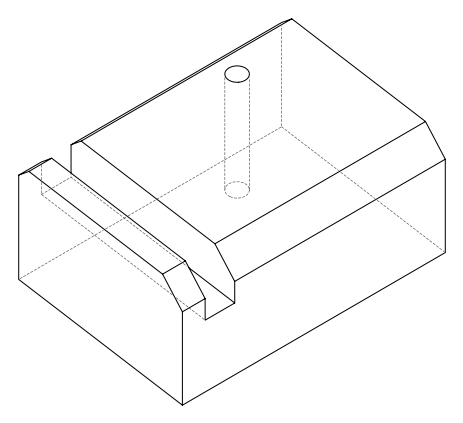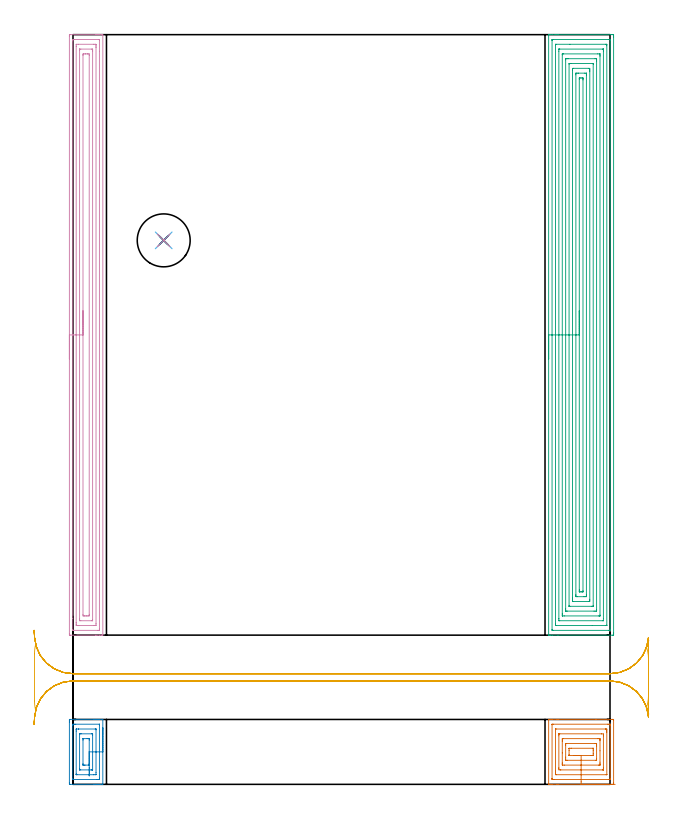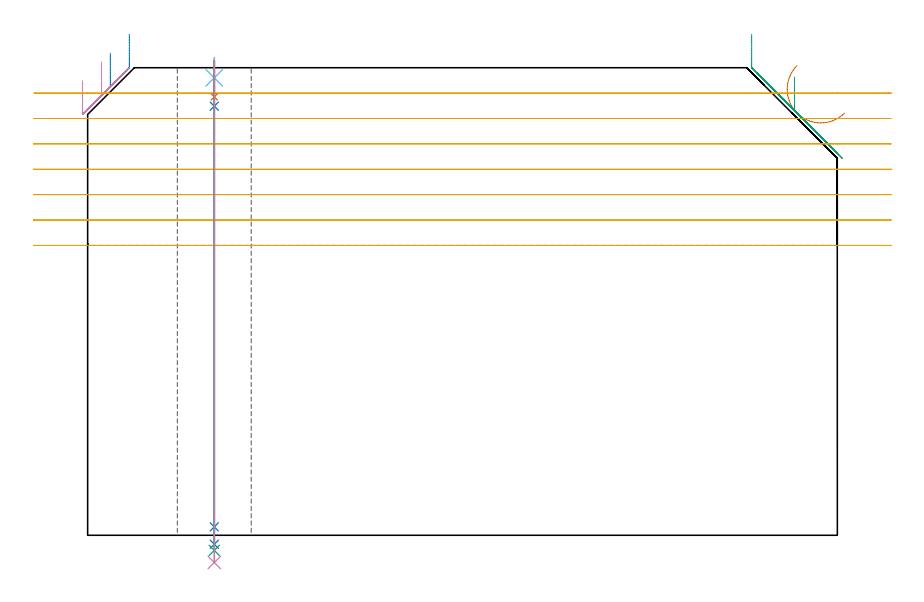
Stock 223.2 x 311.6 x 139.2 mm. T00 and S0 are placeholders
(PLAN: 10 operations, 6 tool changes, 44.6 min)
(1 AREA_MILL | FG_CHAMFER_SURFACE | UGT0205_001 | 2.48 min | 12913 mm3)
(2 AREA_MILL_1 | FG_CHAMFER_SURFACE_1 | UGT0205_001 | 1.38 min | 3284 mm3)
(3 AREA_MILL_2 | FG_CHAMFER_SURFACE_2 | UGT0205_001 | 20.34 min | 94043 mm3)
(4 AREA_MILL_3 | FG_CHAMFER_SURFACE_3 | UGT0205_001 | 10.29 min | 24795 mm3)
(5 MILL_RECTANGULAR_SLOT | SLOT_RECTANGULAR | UGT0201_004 | Follow Part, ap 8, ae 75% | 8.2 min | 405780 mm3)
(6 SPOT_DRILL | STEP1HOLE | NXT0321_9005460120000 | 0.05 min | 164 mm3)
(7 DRILL_BLIND_HOLE_INTO_CENTER | STEP1HOLE | NXT0301_029 | 0.04 min | 169 mm3)
(8 GUN_DRILL_THROUGH_HOLE | STEP1HOLE | UGT0307_001 | 0.62 min | 2564 mm3)
(9 SPADE_DRILL_TO_ENLARGE_THROUGH_HOLE | STEP1HOLE | UGT0306_004 | 0.58 min | 16982 mm3)
(10 DRILL_TO_ENLARGE_THROUGH_HOLE | STEP1HOLE | UGT0301_053 | 0.6 min | 32995 mm3)
(TOOL UGT0205_001 | Chamfer Mill 20 x 3 x 45 deg. | D20 FL50 Z2)
(TOOL UGT0201_004 | End Mill 32 mm | D32 FL53 Z6)
(TOOL NXT0321_9005460120000 | NC Spot Drill, 142deg, 12mm, Carbide, Uncoated | D12 PA142 FL30 Z2)
(TOOL NXT0301_029 | Carbide Drill 5.8mm [860.1-0580-017A1-MM 2214] | D5.8 PA140 FL28 Z2)
(TOOL UGT0307_001 | Gun Drill 5 mm | D5 PA130 FL24 Z1)
(TOOL UGT0306_004 | Spade Drill 13.5mm | D13.5 PA132 FL10 Z2)
(TOOL UGT0301_053 | Twist Drill 22 mm | D22 PA118 FL150 Z2)
(OP 1 AREA_MILL)
G17 G21 G94 G90
T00 M6
G54
G17 G0 G90 X225.342 Y0. S1061 M3
G43 Z149.2 H0
Z125.697
G94 G1 X224.699 Z125.108 F250.
X224.007 Z124.576
X223.271 Z124.108
X222.497 Z123.705
X221.691 Z123.371
X220.859 Z123.109
X220.007 Z122.92
X219.143 Z122.806
X218.271 Z122.768
X217.399 Z122.806
X216.535 Z122.92
X215.683 Z123.109
X214.851 Z123.371
X214.045 Z123.705
X213.271 Z124.108
X212.535 Z124.576
X211.843 Z125.108
X211.2 Z125.697
X201.846 Z135.048
X201.23 Z135.667
X200.955 Z135.942
X199.174 Z137.721
X198.624 Z138.275
X198.06 Z138.839
X197.742 Y0.003 Z139.15
X197.716 Y0.005 Z139.175
X197.703 Y0.009 Z139.188
X197.7 Y0.137 Z139.2
Y26.863
X197.703 Y26.99 Z139.188
X197.74 Y26.993 Z139.151
X198.06 Y27. Z138.839
X198.624 Z138.275
X199.174 Z137.721
X201.23 Z135.667
X201.846 Z135.048
X217.32 Z119.577
X224.117 Z112.78
X224.427 Y26.998 Z112.469
X224.692 Y26.99 Z112.205
X224.699 Y26.726 Z112.199
X224.7 Y0.583 Z112.2
X224.698 Y0.002 Z112.199
X224.697 Y0.001 Z112.2
X224.117 Y0. Z112.78
X220.888 Z116.009
X211.2 Z125.697
X211.201 Y1.028 Z125.699
X211.2 Y2. Z125.7
X200.064 Z136.836
X199.537 Y2.002 Z137.363
X199.174 Y2.008 Z137.726
X199.128 Y2.01 Z137.772
X199.12 Y2.187 Z137.78
X199.116 Y2.305 Z137.784
X199.115 Y2.365 Z137.785
X199.114 Y2.424 Z137.786
X199.115 Y24.754 Z137.785
X199.117 Y24.873 Z137.783
X199.12 Y24.952 Z137.78
X199.123 Y24.992 Z137.777
X199.129 Y24.993 Z137.771
X199.174 Y24.996 Z137.726
X199.7 Y25. Z137.2
X222.335 Z114.565
X222.863 Y24.998 Z114.037
X223.226 Y24.992 Z113.674
X223.272 Y24.99 Z113.628
X223.28 Y24.814 Z113.62
X223.284 Y24.695 Z113.616
X223.285 Y24.635 Z113.615
X223.286 Y24.576 Z113.614
X223.285 Y2.246 Z113.615
X223.283 Y2.127 Z113.617
X223.28 Y2.048 Z113.62
X223.277 Y2.008 Z113.623
X223.271 Y2.007 Z113.629
X223.226 Y2.004 Z113.674
X222.7 Y2. Z114.2
X211.2 Z125.7
Y4.
X200.955 Y4.001 Z135.945
X200.809 Y4.005 Z136.091
X200.535 Y4.014 Z136.365
X200.533 Y4.146 Z136.367
X200.529 Y4.572 Z136.371
Y5.037
X200.528 Y5.464 Z136.372
X200.529 Y22.854 Z136.371
X200.53 Y22.96 Z136.37
X200.533 Y22.985 Z136.367
X200.535 Y22.99 Z136.365
X200.566 Y22.994 Z136.334
X200.663 Y22.998 Z136.237
X200.809 Y23. Z136.091
X221.299 Z115.601
X221.445 Y22.999 Z115.455
X221.591 Y22.995 Z115.309
X221.865 Y22.986 Z115.035
X221.867 Y22.854 Z115.033
X221.871 Y22.428 Z115.029
Y21.963
X221.872 Y21.536 Z115.028
X221.871 Y4.146 Z115.029
X221.87 Y4.04 Z115.03
X221.867 Y4.015 Z115.033
X221.865 Y4.01 Z115.035
X221.834 Y4.006 Z115.066
X221.737 Y4.002 Z115.163
X221.591 Y4. Z115.309
X211.2 Z125.7
Y6.
X202.737 Y6.001 Z134.163
X202.663 Y6.002 Z134.237
X201.95 Y6.029 Z134.95
X201.943 Y6.721 Z134.957
Y6.819
Y20.181
X201.949 Y20.97 Z134.951
X201.95 Y20.99 Z134.95
X201.97 Y20.993 Z134.93
X202.021 Y20.997 Z134.879
X202.123 Y20.999 Z134.777
X202.328 Y21. Z134.572
X219.663 Y20.999 Z117.237
X219.737 Y20.998 Z117.163
X220.45 Y20.971 Z116.45
X220.457 Y20.278 Z116.443
Y20.181
Y6.819
X220.451 Y6.03 Z116.449
X220.45 Y6.01 Z116.45
X220.43 Y6.007 Z116.47
X220.379 Y6.003 Z116.521
X220.277 Y6.001 Z116.623
X220.072 Y6. Z116.828
X211.2 Z125.7
Y8.
X204.228 Z132.672
X203.628 Y8.006 Z133.272
X203.428 Y8.01 Z133.472
X203.364 Y8.014 Z133.536
X203.361 Y8.149 Z133.539
X203.359 Y8.329 Z133.541
X203.357 Y8.6 Z133.543
Y8.871
Y13.055
Y17.78
X203.358 Y18.4 Z133.542
X203.36 Y18.668 Z133.54
X203.364 Y18.94 Z133.536
X203.371 Y18.991 Z133.529
X203.403 Y18.993 Z133.497
X203.478 Y18.997 Z133.422
X203.628 Y18.999 Z133.272
X203.918 Y19. Z132.982
X218.172 Z118.728
X218.772 Y18.994 Z118.128
X218.972 Y18.99 Z117.928
X219.036 Y18.986 Z117.864
X219.039 Y18.851 Z117.861
X219.041 Y18.671 Z117.859
X219.043 Y18.4 Z117.857
Y18.129
Y13.945
Y9.22
X219.042 Y8.6 Z117.858
X219.04 Y8.332 Z117.86
X219.036 Y8.06 Z117.864
X219.029 Y8.009 Z117.871
X218.997 Y8.006 Z117.903
X218.922 Y8.003 Z117.978
X218.772 Y8.001 Z118.128
X218.482 Y8. Z118.418
X211.2 Z125.7
Y10.
X205.41 Z131.49
X204.899 Y10.002 Z132.001
X204.801 Y10.007 Z132.099
X204.783 Y10.009 Z132.117
X204.778 Y10.04 Z132.122
X204.774 Y10.126 Z132.126
X204.772 Y10.382 Z132.128
X204.771 Y11.02 Z132.129
Y11.273
Y16.365
X204.772 Y16.618 Z132.128
X204.774 Y16.937 Z132.126
X204.775 Y16.976 Z132.125
X204.777 Y16.988 Z132.123
X204.799 Y16.991 Z132.101
X204.9 Y16.996 Z132.
X205.028 Y16.999 Z131.872
X216.99 Y17. Z119.91
X217.501 Y16.998 Z119.399
X217.599 Y16.993 Z119.301
X217.617 Y16.991 Z119.283
X217.622 Y16.96 Z119.278
X217.625 Y16.874 Z119.275
X217.628 Y16.618 Z119.272
X217.629 Y15.979 Z119.271
Y15.727
Y10.634
X217.628 Y10.382 Z119.272
X217.626 Y10.063 Z119.274
X217.625 Y10.024 Z119.275
X217.623 Y10.012 Z119.277
X217.601 Y10.009 Z119.299
X217.5 Y10.004 Z119.4
X217.372 Y10. Z119.528
X211.2 Z125.7
Y12.
X206.3 Y12.001 Z130.6
X206.246 Y12.002 Z130.654
X206.203 Y12.006 Z130.697
X206.194 Y12.01 Z130.706
X206.191 Y12.018 Z130.709
X206.188 Y12.049 Z130.712
X206.186 Y12.164 Z130.714
X206.185 Y12.279 Z130.715
Y14.06
X206.188 Y14.836 Z130.712
X206.189 Y14.947 Z130.711
X206.192 Y14.981 Z130.708
X206.22 Y14.99 Z130.68
X206.3 Y14.992 Z130.6
X207.028 Y15. Z129.872
X207.191 Z129.709
X216.1 Y14.999 Z120.8
X216.154 Y14.998 Z120.746
X216.197 Y14.994 Z120.703
X216.206 Y14.99 Z120.694
X216.209 Y14.982 Z120.691
X216.212 Y14.951 Z120.688
X216.214 Y14.836 Z120.686
X216.215 Y14.721 Z120.685
Y13.945
Y12.94
X216.212 Y12.164 Z120.688
X216.21 Y12.053 Z120.69
X216.208 Y12.018 Z120.692
X216.18 Y12.01 Z120.72
X216.1 Y12.008 Z120.8
X215.372 Y12. Z121.528
X215.209 Z121.691
X211.2 Z125.7
X210.611 Z126.343
X210.079 Z127.035
X209.611 Z127.771
X209.208 Z128.545
X208.874 Z129.351
X208.612 Z130.183
X208.423 Z131.035
X208.309 Z131.9
X208.271 Z132.771
X208.309 Z133.643
X208.423 Z134.508
X208.612 Z135.359
X208.874 Z136.191
X209.208 Z136.997
X209.611 Z137.771
X210.079 Z138.507
X210.611 Z139.199
X211.2 Z139.842
G0 Z149.2
M5
M2
(OP 2 AREA_MILL_1)
G17 G21 G94 G90
T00 M6
G54
G17 G0 G90 X12.4 Y23.5 S1061 M3
G43 Z149.2 H0
G94 G1 Y23.462 Z148.328 F250.
Y23.348 Z147.463
Y23.159 Z146.612
Y22.897 Z145.78
Y22.563 Z144.974
Y22.16 Z144.2
Y21.692 Z143.464
Y21.16 Z142.772
Y20.571 Z142.129
Y19.928 Z141.539
Y19.236 Z141.008
Y18.5 Z140.54
Y17.726 Z140.137
Y16.92 Z139.803
Y16.088 Z139.541
Y15.236 Z139.352
Y14.372 Z139.238
Y13.5 Z139.2
Y0.137
X12.397 Y0.01 Z139.189
X12.286 Y0.003 Z139.078
X12.167 Y0. Z138.965
X11.481 Z138.28
X10.81 Z137.609
X10.269 Z137.065
X9.999 Z136.796
X9.393 Z136.19
X9.123 Z135.92
X8.517 Z135.311
X-1.122 Z125.675
X-1.429 Y0.004 Z125.368
X-1.492 Y0.01 Z125.305
X-1.499 Y0.075 Z125.299
X-1.5 Y0.583 Z125.3
Y25.911
X-1.499 Y26.417 Z125.301
X-1.495 Y26.797 Z125.303
X-1.492 Y26.99 Z125.305
X-1.122 Y27. Z125.675
X8.517 Z135.311
X9.123 Z135.92
X9.393 Z136.19
X9.999 Z136.796
X10.269 Z137.065
X10.81 Z137.609
X12.167 Z138.966
X12.286 Y26.997 Z139.078
X12.398 Y26.99 Z139.189
X12.4 Y26.862 Z139.2
Y13.5
X10.986 Z137.786
X10.985 Y2.527 Z137.785
X10.984 Y2.365 Z137.784
X10.979 Y2.01 Z137.779
X10.626 Y2.002 Z137.426
X10.269 Y2. Z137.069
X9.752 Z136.552
X-0.028 Y2.001 Z126.772
X-0.051 Y2.004 Z126.749
X-0.071 Y2.009 Z126.729
X-0.079 Y2.034 Z126.721
X-0.084 Y2.2 Z126.716
X-0.085 Y2.365 Z126.715
Y24.473
X-0.084 Y24.635 Z126.716
X-0.079 Y24.99 Z126.721
X0.274 Y24.998 Z127.074
X0.631 Y25. Z127.431
X1.148 Z127.948
X10.928 Y24.999 Z137.728
X10.951 Y24.996 Z137.751
X10.971 Y24.991 Z137.771
X10.979 Y24.966 Z137.779
X10.984 Y24.8 Z137.784
X10.985 Y24.635 Z137.785
X10.986 Y13.5 Z137.786
X9.571 Z136.371
Y4.856
X9.569 Y4.146 Z136.369
X9.567 Y4.056 Z136.367
X9.565 Y4.018 Z136.365
X9.529 Y4.008 Z136.329
X9.393 Y4.005 Z136.193
X8.66 Y4. Z135.46
X8.517 Z135.317
X1.65 Y4.001 Z128.45
X1.507 Y4.004 Z128.307
X1.364 Y4.01 Z128.164
X1.335 Y4.014 Z128.135
X1.333 Y4.038 Z128.133
X1.33 Y4.086 Z128.13
X1.329 Y4.146 Z128.129
Y4.328
Y22.144
X1.331 Y22.854 Z128.131
X1.333 Y22.944 Z128.133
X1.335 Y22.982 Z128.135
X1.371 Y22.992 Z128.171
X1.507 Y22.995 Z128.307
X2.24 Y23. Z129.04
X2.383 Z129.183
X9.25 Y22.999 Z136.05
X9.393 Y22.996 Z136.193
X9.536 Y22.99 Z136.336
X9.565 Y22.986 Z136.365
X9.567 Y22.962 Z136.367
X9.57 Y22.914 Z136.37
X9.571 Y22.854 Z136.371
Y22.672
Y13.5
X8.157 Z134.957
Y6.118
X8.156 Y6.055 Z134.956
X8.153 Y6.02 Z134.953
X8.15 Y6.01 Z134.95
X8.143 Y6.007 Z134.943
X8.043 Y6.003 Z134.843
X7.641 Y6. Z134.441
X7.57 Z134.37
X3.188 Z129.988
X2.856 Y6.007 Z129.656
X2.774 Y6.01 Z129.574
X2.749 Y6.019 Z129.549
X2.747 Y6.044 Z129.547
X2.745 Y6.112 Z129.545
X2.743 Y6.453 Z129.543
Y20.882
X2.744 Y20.945 Z129.544
X2.747 Y20.98 Z129.547
X2.75 Y20.99 Z129.55
X2.757 Y20.993 Z129.557
X2.857 Y20.997 Z129.657
X3.259 Y21. Z130.059
X3.33 Z130.13
X7.712 Z134.512
X8.044 Y20.993 Z134.844
X8.126 Y20.99 Z134.926
X8.151 Y20.981 Z134.951
X8.153 Y20.956 Z134.953
X8.155 Y20.888 Z134.955
X8.157 Y20.547 Z134.957
Y13.5
X6.743 Z133.543
Y8.6
X6.74 Y8.166 Z133.54
X6.738 Y8.058 Z133.538
X6.736 Y8.013 Z133.536
X6.675 Y8.009 Z133.475
X6.476 Y8.002 Z133.276
X5.012 Y8. Z131.812
X4.726 Y8.001 Z131.526
X4.289 Y8.007 Z131.089
X4.195 Y8.01 Z130.995
X4.163 Y8.017 Z130.963
X4.162 Y8.061 Z130.962
X4.16 Y8.164 Z130.96
X4.157 Y8.579 Z130.957
Y18.4
X4.16 Y18.834 Z130.96
X4.162 Y18.942 Z130.962
X4.164 Y18.987 Z130.964
X4.225 Y18.991 Z131.025
X4.424 Y18.998 Z131.224
X5.888 Y19. Z132.688
X6.174 Y18.999 Z132.974
X6.611 Y18.993 Z133.411
X6.705 Y18.99 Z133.505
X6.736 Y18.983 Z133.536
X6.738 Y18.939 Z133.538
X6.74 Y18.836 Z133.54
X6.743 Y18.421 Z133.543
Y13.5
Y12.628 Z133.581
Y11.764 Z133.695
Y10.912 Z133.884
Y10.08 Z134.146
Y9.274 Z134.48
Y8.5 Z134.883
Y7.764 Z135.352
Y7.072 Z135.883
Y6.429 Z136.472
Y5.84 Z137.115
Y5.308 Z137.807
Y4.84 Z138.543
Y4.437 Z139.317
Y4.103 Z140.123
Y3.841 Z140.955
Y3.652 Z141.807
Y3.538 Z142.671
Y3.5 Z143.543
G0 Z149.2
M5
M2
(OP 3 AREA_MILL_2)
G17 G21 G94 G90
T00 M6
G54
G17 G0 G90 X197.7 Y176.8 S1061 M3
G43 Z149.2 H0
G94 G1 Y176.838 Z148.328 F250.
Y176.952 Z147.464
Y177.141 Z146.612
Y177.403 Z145.78
Y177.737 Z144.974
Y178.14 Z144.2
Y178.609 Z143.464
Y179.14 Z142.772
Y179.729 Z142.129
Y180.372 Z141.54
Y181.064 Z141.008
Y181.8 Z140.54
Y182.574 Z140.137
Y183.38 Z139.803
Y184.212 Z139.541
Y185.064 Z139.352
Y185.928 Z139.238
Y186.8 Z139.2
Y311.428
X197.703 Y311.59 Z139.188
X197.751 Y311.593 Z139.141
X198.149 Y311.6 Z138.751
X198.488 Z138.412
X199.174 Z137.721
X200.407 Z136.49
X200.955 Z135.939
X201.572 Z135.323
X223.501 Z113.397
X224.117 Y311.597 Z112.78
X224.692 Y311.593 Z112.206
X224.694 Y311.56 Z112.204
X224.699 Y310.981 Z112.201
X224.7 Y310.397 Z112.2
Y62.927
X224.699 Y62.619 Z112.201
X224.694 Y62.04 Z112.204
X224.692 Y62.008 Z112.206
X224.117 Y62. Z112.78
X201.572 Z135.323
X199.174 Z137.721
X198.488 Z138.412
X198.149 Z138.751
X197.752 Y62.003 Z139.139
X197.716 Y62.006 Z139.175
X197.702 Y62.009 Z139.188
X197.7 Y62.172 Z139.2
Y186.8
X199.114 Z137.786
Y309.254
X199.115 Y309.314 Z137.785
X199.12 Y309.433 Z137.78
X199.13 Y309.59 Z137.77
X199.174 Y309.593 Z137.726
X199.661 Y309.599 Z137.239
X222.823 Z114.077
X223.226 Y309.593 Z113.674
X223.277 Y309.59 Z113.623
X223.283 Y309.374 Z113.617
X223.285 Y309.254 Z113.615
X223.286 Y64.346 Z113.614
X223.285 Y64.286 Z113.615
X223.28 Y64.167 Z113.62
X223.27 Y64.01 Z113.63
X223.226 Y64.007 Z113.674
X222.739 Y64.001 Z114.161
X199.577 Z137.323
X199.174 Y64.007 Z137.726
X199.123 Y64.01 Z137.777
X199.117 Y64.227 Z137.783
X199.115 Y64.346 Z137.785
X199.114 Y186.8 Z137.786
X200.528 Z136.372
X200.529 Y307.408 Z136.371
X200.53 Y307.515 Z136.37
X200.532 Y307.567 Z136.368
X200.534 Y307.586 Z136.366
X200.573 Y307.59 Z136.327
X200.765 Y307.599 Z136.135
X206.554 Y307.6 Z130.346
X221.445 Z115.455
X221.636 Y307.598 Z115.264
X221.764 Y307.595 Z115.136
X221.86 Y307.59 Z115.04
X221.865 Y307.549 Z115.035
X221.868 Y307.408 Z115.032
X221.871 Y306.98 Z115.029
Y66.192
X221.87 Y66.085 Z115.03
X221.868 Y66.033 Z115.032
X221.866 Y66.014 Z115.034
X221.827 Y66.01 Z115.073
X221.635 Y66.001 Z115.265
X215.846 Y66. Z121.054
X200.955 Z135.945
X200.764 Y66.002 Z136.136
X200.636 Y66.005 Z136.264
X200.54 Y66.01 Z136.36
X200.535 Y66.051 Z136.365
X200.532 Y66.192 Z136.368
X200.529 Y66.62 Z136.371
X200.528 Y186.8 Z136.372
X201.943 Z134.957
Y304.728
X201.947 Y305.52 Z134.953
X201.949 Y305.575 Z134.951
X201.954 Y305.59 Z134.946
X201.976 Y305.593 Z134.924
X202.085 Y305.597 Z134.815
X202.302 Y305.599 Z134.598
X220.106 Z116.794
X220.318 Y305.597 Z116.582
X220.423 Y305.593 Z116.477
X220.446 Y305.59 Z116.454
X220.451 Y305.579 Z116.449
X220.452 Y305.539 Z116.448
X220.457 Y304.825 Z116.443
Y304.728
Y68.872
X220.453 Y68.08 Z116.447
X220.451 Y68.025 Z116.449
X220.446 Y68.01 Z116.454
X220.424 Y68.008 Z116.476
X220.315 Y68.003 Z116.585
X220.098 Y68.001 Z116.802
X202.294 Z134.606
X202.082 Y68.003 Z134.818
X201.977 Y68.007 Z134.923
X201.954 Y68.01 Z134.946
X201.949 Y68.021 Z134.951
X201.948 Y68.061 Z134.952
X201.943 Y68.775 Z134.957
Y68.872
Y186.8
X203.357 Z133.543
X203.358 Y303.212 Z133.542
X203.361 Y303.484 Z133.539
X203.364 Y303.561 Z133.536
X203.367 Y303.591 Z133.533
X203.382 Y303.593 Z133.518
X203.464 Y303.597 Z133.436
X203.628 Y303.599 Z133.272
X203.862 Y303.6 Z133.038
X218.115 Z118.785
X218.772 Y303.597 Z118.128
X219.013 Y303.592 Z117.887
X219.037 Y303.58 Z117.863
X219.039 Y303.567 Z117.861
X219.042 Y302.941 Z117.858
X219.043 Y302.669 Z117.857
X219.042 Y70.388 Z117.858
X219.039 Y70.116 Z117.861
X219.036 Y70.039 Z117.864
X219.033 Y70.009 Z117.867
X219.018 Y70.007 Z117.882
X218.936 Y70.003 Z117.964
X218.772 Y70.001 Z118.128
X218.538 Y70. Z118.362
X204.285 Z132.615
X203.628 Y70.003 Z133.272
X203.387 Y70.008 Z133.513
X203.363 Y70.02 Z133.537
X203.361 Y70.033 Z133.539
X203.358 Y70.659 Z133.542
X203.357 Y70.931 Z133.543
Y186.8
X204.771 Z132.129
X204.772 Y301.154 Z132.128
X204.774 Y301.474 Z132.126
X204.776 Y301.553 Z132.124
X204.777 Y301.585 Z132.123
X204.817 Y301.59 Z132.083
X204.968 Y301.597 Z131.932
X205.41 Y301.599 Z131.49
X205.856 Y301.6 Z131.044
X216.99 Y301.599 Z119.91
X217.44 Y301.597 Z119.46
X217.594 Y301.59 Z119.306
X217.622 Y301.583 Z119.278
X217.624 Y301.53 Z119.276
X217.627 Y301.409 Z119.273
X217.628 Y301.154 Z119.272
X217.629 Y300.514 Z119.271
X217.628 Y72.446 Z119.272
X217.626 Y72.126 Z119.274
X217.624 Y72.047 Z119.276
X217.623 Y72.015 Z119.277
X217.583 Y72.01 Z119.317
X217.432 Y72.003 Z119.468
X216.99 Y72.001 Z119.91
X216.544 Y72. Z120.356
X205.41 Y72.001 Z131.49
X204.96 Y72.003 Z131.94
X204.806 Y72.01 Z132.094
X204.778 Y72.017 Z132.122
X204.776 Y72.07 Z132.124
X204.773 Y72.191 Z132.127
X204.772 Y72.446 Z132.128
X204.771 Y73.086 Z132.129
Y186.8
X206.185 Z130.715
X206.186 Y299.367 Z130.714
X206.188 Y299.481 Z130.712
X206.192 Y299.588 Z130.708
X206.3 Y299.592 Z130.6
X206.96 Y299.6 Z129.94
X215.868 Z121.032
X216.1 Y299.598 Z120.8
X216.177 Y299.594 Z120.723
X216.2 Y299.591 Z120.7
X216.208 Y299.558 Z120.692
X216.212 Y299.483 Z120.688
X216.214 Y299.367 Z120.686
Y74.233
X216.212 Y74.12 Z120.688
X216.208 Y74.012 Z120.692
X216.1 Y74.008 Z120.8
X215.44 Y74. Z121.46
X206.532 Z130.368
X206.3 Y74.002 Z130.6
X206.223 Y74.006 Z130.677
X206.2 Y74.009 Z130.7
X206.192 Y74.042 Z130.708
X206.188 Y74.117 Z130.712
X206.186 Y74.233 Z130.714
X206.185 Y186.8 Z130.715
X207.599 Z129.301
X207.6 Y296.687 Z129.3
X207.601 Y297.169 Z129.299
X207.607 Y297.581 Z129.293
X208.063 Y297.6 Z128.837
X208.082 Z128.818
X214.318 Y297.599 Z122.582
X214.793 Y297.581 Z122.107
X214.799 Y297.098 Z122.101
X214.8 Y296.687 Z122.1
X214.801 Y296.203 Z122.099
X214.8 Y76.913 Z122.1
X214.799 Y76.431 Z122.101
X214.793 Y76.02 Z122.107
X214.337 Y76. Z122.563
X214.318 Z122.582
X208.082 Y76.001 Z128.818
X207.607 Y76.02 Z129.293
X207.601 Y76.502 Z129.299
X207.6 Y76.913 Z129.3
X207.599 Y77.397 Z129.301
Y186.8
X209.014 Z127.886
Y294.9
X209.016 Y295.327 Z127.884
X209.019 Y295.539 Z127.881
X209.02 Y295.584 Z127.88
X209.067 Y295.59 Z127.833
X209.169 Y295.597 Z127.731
X209.864 Y295.6 Z127.036
X210.057 Z126.843
X212.73 Y295.599 Z124.17
X213.29 Y295.592 Z123.61
X213.352 Y295.59 Z123.548
X213.38 Y295.579 Z123.52
X213.381 Y295.537 Z123.519
X213.384 Y295.339 Z123.516
X213.386 Y294.941 Z123.514
Y294.9
Y78.7
X213.384 Y78.273 Z123.516
X213.381 Y78.061 Z123.519
X213.38 Y78.016 Z123.52
X213.333 Y78.01 Z123.567
X213.23 Y78.003 Z123.67
X212.536 Y78. Z124.364
X212.343 Z124.557
X209.67 Y78.001 Z127.23
X209.11 Y78.008 Z127.79
X209.048 Y78.01 Z127.852
X209.02 Y78.021 Z127.88
X209.019 Y78.063 Z127.881
X209.016 Y78.261 Z127.884
X209.014 Y78.659 Z127.886
Y78.7
Y186.8
X210.428 Z126.472
Y293.114
X210.429 Y293.44 Z126.471
X210.432 Y293.55 Z126.468
X210.435 Y293.582 Z126.465
X210.453 Y293.59 Z126.447
X210.512 Y293.594 Z126.388
X210.755 Y293.598 Z126.145
X211.16 Y293.6 Z125.74
X211.645 Y293.599 Z125.255
X211.807 Y293.596 Z125.093
X211.936 Y293.59 Z124.964
X211.966 Y293.584 Z124.934
X211.968 Y293.534 Z124.932
X211.97 Y293.441 Z124.93
X211.972 Y293.114 Z124.928
Y292.786
Y80.486
X211.971 Y80.16 Z124.929
X211.968 Y80.05 Z124.932
X211.965 Y80.018 Z124.935
X211.947 Y80.01 Z124.953
X211.888 Y80.006 Z125.012
X211.645 Y80.002 Z125.255
X211.239 Y80. Z125.661
X210.755 Y80.001 Z126.145
X210.593 Y80.004 Z126.307
X210.464 Y80.01 Z126.436
X210.435 Y80.016 Z126.465
X210.432 Y80.066 Z126.468
X210.43 Y80.159 Z126.47
X210.428 Y80.486 Z126.472
Y80.814
Y186.8
Y187.672 Z126.51
Y188.537 Z126.624
Y189.388 Z126.813
Y190.22 Z127.075
Y191.026 Z127.409
Y191.8 Z127.812
Y192.536 Z128.281
Y193.228 Z128.812
Y193.871 Z129.401
Y194.46 Z130.044
Y194.992 Z130.736
Y195.46 Z131.472
Y195.863 Z132.246
Y196.197 Z133.052
Y196.459 Z133.884
Y196.648 Z134.736
Y196.762 Z135.601
Y196.8 Z136.472
G0 Z149.2
M5
M2
(OP 4 AREA_MILL_3)
G17 G21 G94 G90
T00 M6
G54
G17 G0 G90 X-1.5 Y176.8 S1061 M3
G43 Z149.2 H0
Z135.3
G94 G1 Y176.838 Z134.428 F250.
Y176.952 Z133.564
Y177.141 Z132.712
Y177.403 Z131.88
Y177.737 Z131.074
Y178.14 Z130.3
Y178.608 Z129.564
Y179.14 Z128.872
Y179.729 Z128.229
Y180.372 Z127.64
Y181.064 Z127.109
Y181.8 Z126.64
Y182.574 Z126.237
Y183.38 Z125.903
Y184.212 Z125.641
Y185.064 Z125.452
Y185.928 Z125.338
Y186.8 Z125.3
X-1.499 Y310.981 Z125.301
X-1.496 Y311.363 Z125.302
X-1.493 Y311.59 Z125.305
X-1.122 Y311.6 Z125.676
X9.393 Z136.187
X9.932 Z136.729
X10.269 Z137.065
X10.808 Z137.604
X11.145 Z137.94
X11.82 Z138.619
X12.109 Z138.908
X12.257 Y311.597 Z139.049
X12.398 Y311.59 Z139.189
X12.4 Y311.428 Z139.2
Y62.172
X12.398 Y62.01 Z139.188
X12.257 Y62.003 Z139.049
X12.109 Y62. Z138.908
X11.82 Z138.619
X11.145 Z137.94
X9.932 Z136.729
X9.393 Z136.187
X-1.122 Z125.676
X-1.394 Y62.003 Z125.403
X-1.492 Y62.01 Z125.306
X-1.499 Y62.11 Z125.299
X-1.5 Y62.619 Z125.3
Y186.8
X-0.086 Z126.714
X-0.085 Y309.031 Z126.715
X-0.084 Y309.195 Z126.716
X-0.079 Y309.558 Z126.721
X-0.071 Y309.59 Z126.729
X-0.005 Y309.595 Z126.795
X0.101 Y309.598 Z126.901
X0.233 Y309.6 Z127.033
X0.631 Z127.431
X10.748 Z137.548
X10.922 Y309.596 Z137.722
X10.954 Y309.593 Z137.754
X10.979 Y309.587 Z137.779
X10.981 Y309.547 Z137.781
X10.985 Y309.359 Z137.785
X10.986 Y304.665 Z137.786
X10.985 Y64.569 Z137.785
X10.984 Y64.405 Z137.784
X10.979 Y64.042 Z137.779
X10.971 Y64.01 Z137.771
X10.905 Y64.006 Z137.705
X10.799 Y64.002 Z137.599
X10.667 Y64. Z137.467
X10.269 Z137.069
X0.152 Z126.952
X-0.022 Y64.004 Z126.778
X-0.054 Y64.007 Z126.746
X-0.079 Y64.013 Z126.721
X-0.081 Y64.053 Z126.719
X-0.085 Y64.242 Z126.715
X-0.086 Y68.938 Z126.714
Y186.8
X1.328 Z128.128
X1.329 Y306.696 Z128.129
X1.334 Y307.408 Z128.134
X1.336 Y307.583 Z128.136
X1.507 Y307.59 Z128.307
X2.196 Y307.599 Z128.996
X8.517 Y307.6 Z135.317
X9.207 Y307.597 Z136.007
X9.393 Y307.59 Z136.193
X9.565 Y307.58 Z136.365
X9.568 Y307.408 Z136.368
X9.57 Y307.227 Z136.37
X9.571 Y306.514 Z136.371
X9.572 Y306.332 Z136.372
X9.571 Y66.904 Z136.371
X9.566 Y66.192 Z136.366
X9.564 Y66.017 Z136.364
X9.393 Y66.01 Z136.193
X8.704 Y66.001 Z135.504
X2.383 Y66. Z129.183
X1.693 Y66.003 Z128.493
X1.507 Y66.01 Z128.307
X1.335 Y66.02 Z128.135
X1.332 Y66.192 Z128.132
X1.33 Y66.373 Z128.13
X1.329 Y67.086 Z128.129
X1.328 Y67.268 Z128.128
Y186.8
X2.743 Z129.543
X2.744 Y305.254 Z129.544
X2.746 Y305.43 Z129.546
X2.75 Y305.568 Z129.55
X2.756 Y305.591 Z129.556
X2.779 Y305.594 Z129.579
X2.832 Y305.597 Z129.632
X3.259 Y305.6 Z130.059
X7.661 Z134.461
X8.065 Y305.59 Z134.865
X8.151 Y305.581 Z134.951
X8.154 Y305.522 Z134.954
X8.156 Y305.459 Z134.956
X8.157 Y305.094 Z134.957
Y304.728
X8.156 Y68.346 Z134.956
X8.154 Y68.17 Z134.954
X8.15 Y68.032 Z134.95
X8.144 Y68.009 Z134.944
X8.121 Y68.006 Z134.921
X8.068 Y68.003 Z134.868
X7.641 Y68. Z134.441
X3.239 Z130.039
X2.835 Y68.01 Z129.635
X2.749 Y68.019 Z129.549
X2.746 Y68.078 Z129.546
X2.744 Y68.141 Z129.544
X2.743 Y68.506 Z129.543
Y68.872
Y186.8
X4.157 Z130.957
Y302.941
X4.161 Y303.377 Z130.961
X4.164 Y303.585 Z130.964
X4.372 Y303.594 Z131.172
X5.012 Y303.599 Z131.812
X5.242 Y303.6 Z132.042
X5.888 Y303.599 Z132.688
X6.119 Z132.919
X6.623 Y303.59 Z133.423
X6.736 Y303.581 Z133.536
X6.743 Y302.941 Z133.543
Y70.659
X6.739 Y70.223 Z133.539
X6.736 Y70.015 Z133.536
X6.528 Y70.006 Z133.328
X5.888 Y70.001 Z132.688
X5.658 Y70. Z132.458
X5.012 Y70.001 Z131.812
X4.781 Z131.581
X4.277 Y70.01 Z131.077
X4.164 Y70.019 Z130.964
X4.157 Y70.659 Z130.957
Y186.8
Y187.672 Z130.995
Y188.536 Z131.109
Y189.388 Z131.298
Y190.22 Z131.56
Y191.026 Z131.894
Y191.8 Z132.297
Y192.536 Z132.765
Y193.228 Z133.297
Y193.871 Z133.886
Y194.46 Z134.529
Y194.992 Z135.221
Y195.46 Z135.957
Y195.863 Z136.731
Y196.197 Z137.537
Y196.459 Z138.369
Y196.648 Z139.22
Y196.762 Z140.085
Y196.8 Z140.957
G0 Z149.2
M5
M2
(OP 5 MILL_RECTANGULAR_SLOT)
G17 G21 G94 G90
T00 M6
G54
G17 G0 G90 X239.329 Y59.799 S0 M3
G43 Z149.2 H0
Z131.643
G94 G1 X238.383 Y56.952 F250.
G2 X223.2 Y46. R16. F500.
G1 X0.
G2 X-15.515 Y58.091 R16.
G1 X-15.544 Y58.098
G3 X-16. Y54.307 R16.
G1 Y34.687
G3 X-15.545 Y30.899 R16.
G1 X-15.516 Y30.906
G2 X0. Y43. R16.
G1 X223.2
G2 X238.383 Y32.048 R16.
G1 X239.329 Y29.201 F250.
G0 Z149.2
X-16.154 Y24.985
Z124.086
G1 X-15.97 Y27.979
G2 X0. Y43. R16. F500.
G1 X223.2
G2 X238.383 Y32.048 R16.
G1 X238.411 Y32.039
G3 X239.2 Y37. R16.
G1 Y52.
G3 X238.411 Y56.961 R16.
G1 X238.383 Y56.952
G2 X223.2 Y46. R16.
G1 X0.
G2 X-15.97 Y61.021 R16.
G1 X-16.154 Y64.015 F250.
G0 Y24.985 Z116.529
G1 X-15.97 Y27.979
G2 X0. Y43. R16. F500.
G1 X223.2
G2 X238.934 Y29.907 R16.
G1 X238.963 Y29.902
G3 X239.2 Y32.644 R16.
G1 Y56.354
G3 X238.963 Y59.097 R16.
G1 X238.934 Y59.092
G2 X223.2 Y46. R16.
G1 X0.
G2 X-15.97 Y61.021 R16.
G1 X-16.154 Y64.015 F250.
G0 Y24.985 Z108.971
G1 X-15.97 Y27.979
G2 X0. Y43. R16. F500.
G1 X223.2
G2 X239.17 Y27.979 R16.
G1 X239.2
Y61.021
X239.17
G2 X223.2 Y46. R16.
G1 X0.
G2 X-15.97 Y61.021 R16.
G1 X-16.154 Y64.015 F250.
G0 Y24.985 Z101.414
G1 X-15.97 Y27.979
G2 X0. Y43. R16. F500.
G1 X223.2
G2 X239.17 Y27.979 R16.
G1 X239.2
Y61.021
X239.17
G2 X223.2 Y46. R16.
G1 X0.
G2 X-15.97 Y61.021 R16.
G1 X-16.154 Y64.015 F250.
G0 Y24.985 Z93.857
G1 X-15.97 Y27.979
G2 X0. Y43. R16. F500.
G1 X223.2
G2 X239.17 Y27.979 R16.
G1 X239.2
Y61.021
X239.17
G2 X223.2 Y46. R16.
G1 X0.
G2 X-15.97 Y61.021 R16.
G1 X-16.154 Y64.015 F250.
G0 Y24.985 Z86.3
G1 X-15.97 Y27.979
G2 X0. Y43. R16. F500.
G1 X223.2
G2 X239.17 Y27.979 R16.
G1 X239.2
Y61.021
X239.17
G2 X223.2 Y46. R16.
G1 X0.
G2 X-15.97 Y61.021 R16.
G1 X-16.154 Y64.015 F250.
G0 Z149.2
M5
M2
(OP 6 SPOT_DRILL)
G17 G21 G94 G90
T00 M6
G54
G17 G0 G90 X37.7 Y226.1 S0 M3
G43 Z149.2 H0
G94 G81 G98 Z136.2 F250. R142.2
G80
M5
M2
(OP 7 DRILL_BLIND_HOLE_INTO_CENTER)
G17 G21 G94 G90
T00 M6
G54
G17 G0 G90 X37.7 Y226.1 S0 M3
G43 Z149.2 H1
G94 G81 G98 Z130.5 F250. R141.2
G80
M5
M2
(OP 8 GUN_DRILL_THROUGH_HOLE)
G17 G21 G94 G90
T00 M6
G54
G17 G0 G90 X37.7 Y226.1 M8
G43 Z149.2 H0
Z136.69
S716 M3
G94 G1 Z127.744 F125. M26
G4 X.084
Z2.5 F250.
G4 X.084
Z-2.666 F125.
G4 X.084
M5
M9
G0 Z136.69
Z149.2
M2
(OP 9 SPADE_DRILL_TO_ENLARGE_THROUGH_HOLE)
G17 G21 G94 G90
T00 M6
G54
G17 G0 G90 X37.7 Y226.1 S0 M3
G43 Z149.2 H0
G94 G73 G98 Z-4.505 F250. Q13.064 R141.2
G80
M5
M2
(OP 10 DRILL_TO_ENLARGE_THROUGH_HOLE)
G17 G21 G94 G90
T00 M6
G54
G17 G0 G90 X37.7 Y226.1 S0 M3
G43 Z149.2 H0
G94 G73 G98 Z-8.109 F250. Q21.044 R141.2
G80
M5
M2
